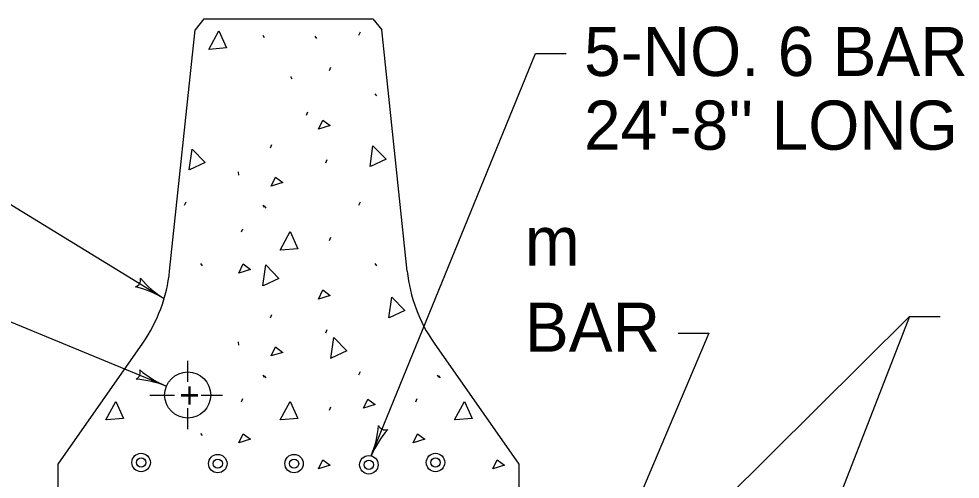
# Model space of a CAD drawing. Extents: x 1007 to 1035.5, y 1000.5 to 1021.5.
# Drawn here: x 1028.039 to 1031.867, y 1010.829 to 1012.703 of the extents above; entities that cross this region are included whole.
import ezdxf

# ---------------------------------------------------------------- set-up
doc = ezdxf.new("R2010")
doc.units = 0
for name, color, linetype in [('1', 7, 'Continuous'), ('2', 7, 'Continuous'), ('Level 1', 7, 'Continuous'), ('Level 3', 7, 'Continuous')]:
    doc.layers.add(name, color=color, linetype=linetype)

msp = doc.modelspace()

# ---------------------------------------------------------------- linework, layer by layer
at = {"layer": '1'}
for p, q in [((1027.9616, 1011.4863), (1028.6388, 1011.2071)), ((1028.7255, 1011.2254), (1028.7255, 1011.3104)), ((1028.571, 1011.1713), (1028.6714, 1011.1713)), ((1028.7795, 1011.1713), (1028.8664, 1011.1713)), ((1028.7255, 1011.0323), (1028.7255, 1011.1173))]:
    msp.add_line(p, q, dxfattribs=at)
msp.add_circle((1028.7254, 1011.1713), 0.0938, dxfattribs=at)
at = {"layer": '2'}
msp.add_line((1029.4713, 1010.9236), (1030.1396, 1012.5611), dxfattribs=at)
for centre, radius, start, end in [((1028.5027, 1011.6413), 0.0313, 287.2216, 9.3383), ((1028.4248, 1011.2303), 0.3909, 58.447, 77.1158), ((1028.8339, 1011.8966), 0.3909, 219.7941, 238.4409), ((1028.4248, 1011.2303), 0.3909, 58.4348, 58.447), ((1028.5014, 1011.2638), 0.0313, 296.3643, 18.481), ((1028.7878, 1011.5685), 0.3909, 228.9369, 247.5836), ((1028.4897, 1010.8456), 0.3909, 67.5897, 86.2585), ((1028.4897, 1010.8456), 0.3909, 67.5775, 67.5897), ((1029.1112, 1011.0757), 0.3909, 337.1006, 355.7693), ((1029.5292, 1011.0606), 0.0313, 205.8752, 287.9919), ((1029.8314, 1010.7715), 0.3909, 138.4477, 157.0944), ((1029.1112, 1011.0757), 0.3909, 337.0883, 337.1006)]:
    msp.add_arc(centre, radius, start, end, dxfattribs=at)
at = {"layer": 'Level 1'}
for centre, radius in [((1028.536, 1010.8966), 0.0375), ((1028.8477, 1010.892), 0.0375), ((1029.158, 1010.892), 0.0375), ((1029.462, 1010.8873), 0.0375), ((1029.7331, 1010.8966), 0.0375), ((1028.536, 1010.8966), 0.0187), ((1028.8477, 1010.892), 0.0187), ((1029.158, 1010.892), 0.0187), ((1029.462, 1010.8873), 0.0187), ((1029.7331, 1010.8966), 0.0187)]:
    msp.add_circle(centre, radius, dxfattribs=at)
at = {"layer": 'Level 3'}
for p, q in [((1028.7911, 1012.7026), (1028.7552, 1012.6581)), ((1028.7911, 1012.7026), (1029.4786, 1012.7026)), ((1029.4786, 1012.7026), (1029.5145, 1012.6581)), ((1028.6518, 1011.6757), (1028.7552, 1012.6581)), ((1029.4217, 1012.636), (1029.4276, 1012.6492)), ((1029.6179, 1011.6757), (1029.5145, 1012.6581)), ((1029.031, 1012.636), (1029.0369, 1012.6271)), ((1029.243, 1012.6317), (1029.2489, 1012.6229)), ((1030.1396, 1012.5611), (1030.2646, 1012.5611)), ((1029.3018, 1012.4922), (1029.3077, 1012.5055)), ((1029.1429, 1012.4678), (1029.1488, 1012.4589)), ((1029.4868, 1012.3975), (1029.4927, 1012.3886)), ((1029.208, 1012.3107), (1029.214, 1012.3241)), ((1029.062, 1012.177), (1029.068, 1012.1903)), ((1029.287, 1012.1162), (1029.293, 1012.1296)), ((1028.93, 1012.0791), (1028.9315, 1012.0658)), ((1027.9687, 1011.9692), (1028.6294, 1011.5635)), ((1028.7127, 1011.9446), (1028.7186, 1011.9579)), ((1029.4217, 1011.9446), (1029.4276, 1011.9579)), ((1029.031, 1011.9446), (1029.0369, 1011.9357)), ((1029.0369, 1011.9412), (1029.0428, 1011.9323)), ((1028.9436, 1011.8349), (1028.9495, 1011.8482)), ((1029.3018, 1011.8008), (1029.3077, 1011.8141)), ((1028.7779, 1011.7061), (1028.7838, 1011.6972)), ((1029.4868, 1011.7061), (1029.4927, 1011.6972)), ((1029.062, 1011.4856), (1029.068, 1011.4989)), ((1031.6605, 1011.4905), (1030.5428, 1010.3806)), ((1031.6605, 1011.4905), (1031.2788, 1010.5098)), ((1031.6605, 1011.4905), (1031.7855, 1011.4905)), ((1029.287, 1011.4249), (1029.293, 1011.4382)), ((1030.8453, 1011.4233), (1030.423, 1010.4285)), ((1030.7203, 1011.4233), (1030.8453, 1011.4233)), ((1028.5422, 1011.3828), (1028.1974, 1010.8901)), ((1028.93, 1011.3877), (1028.9315, 1011.3744)), ((1029.7275, 1011.3828), (1030.0724, 1010.8901)), ((1029.4217, 1011.2532), (1029.4276, 1011.2666)), ((1029.031, 1011.2532), (1029.0369, 1011.2443)), ((1029.0369, 1011.2499), (1029.0428, 1011.241)), ((1029.7399, 1011.2532), (1029.7459, 1011.2443)), ((1029.7459, 1011.2499), (1029.7518, 1011.241)), ((1028.9436, 1011.1435), (1028.9495, 1011.1568)), ((1029.6525, 1011.1435), (1029.6585, 1011.1568)), ((1029.3018, 1011.1095), (1029.3077, 1011.1228)), ((1028.7779, 1011.0147), (1028.7838, 1011.0059)), ((1028.1974, 1010.8901), (1028.1974, 1010.7026)), ((1028.5439, 1010.9025), (1028.5439, 1010.9025)), ((1028.8505, 1010.9025), (1028.8505, 1010.9025)), ((1029.7701, 1010.9025), (1029.7701, 1010.9025)), ((1029.7701, 1010.9025), (1029.7701, 1010.9025)), ((1030.0724, 1010.8901), (1030.0724, 1010.7026))]:
    msp.add_line(p, q, dxfattribs=at)
for points in [[(1028.8119, 1012.578), (1028.8518, 1012.6535), (1028.8829, 1012.5839), (1028.8133, 1012.578)], [(1029.2577, 1012.2532), (1029.2755, 1012.2902), (1029.305, 1012.268), (1029.2577, 1012.2532)], [(1029.467, 1012.101), (1029.4788, 1012.1856), (1029.5318, 1012.1308), (1029.4685, 1012.1015)], [(1028.7317, 1012.0877), (1028.7435, 1012.1723), (1028.7965, 1012.1176), (1028.7331, 1012.0882)], [(1029.065, 1012.0216), (1029.0828, 1012.0586), (1029.1124, 1012.0363), (1029.065, 1012.0216)], [(1029.102, 1011.7609), (1029.142, 1011.8364), (1029.173, 1011.7668), (1029.1035, 1011.7609)], [(1028.9333, 1011.6676), (1028.951, 1011.7046), (1028.9806, 1011.6824), (1028.9333, 1011.6676)], [(1029.0312, 1011.6158), (1029.043, 1011.7005), (1029.096, 1011.6457), (1029.0326, 1011.6163)], [(1029.2577, 1011.5618), (1029.2755, 1011.5988), (1029.305, 1011.5766), (1029.2577, 1011.5618)], [(1029.5434, 1011.4851), (1029.5551, 1011.5697), (1029.6081, 1011.515), (1029.5448, 1011.4856)], [(1029.3072, 1011.3206), (1029.319, 1011.4052), (1029.372, 1011.3505), (1029.3086, 1011.3211)], [(1029.065, 1011.3302), (1029.0828, 1011.3672), (1029.1124, 1011.345), (1029.065, 1011.3302)], [(1029.4406, 1011.1173), (1029.4585, 1011.1543), (1029.488, 1011.1321), (1029.4406, 1011.1173)], [(1028.393, 1011.0696), (1028.433, 1011.145), (1028.4641, 1011.0755), (1028.3945, 1011.0696)], [(1029.102, 1011.0696), (1029.142, 1011.145), (1029.173, 1011.0755), (1029.1035, 1011.0696)], [(1029.811, 1011.0696), (1029.851, 1011.145), (1029.882, 1011.0755), (1029.8125, 1011.0696)], [(1028.9333, 1010.9763), (1028.951, 1011.0133), (1028.9806, 1010.9911), (1028.9333, 1010.9763)], [(1029.6422, 1010.9763), (1029.66, 1011.0133), (1029.6895, 1010.9911), (1029.6422, 1010.9763)], [(1029.2577, 1010.8705), (1029.2755, 1010.9075), (1029.305, 1010.8853), (1029.2577, 1010.8705)], [(1029.9666, 1010.8705), (1029.9845, 1010.9075), (1030.014, 1010.8853), (1029.9666, 1010.8705)]]:
    msp.add_lwpolyline(points, dxfattribs=at)
for centre, start, end in [((1028.0302, 1011.7412), 325.008, 353.9908), ((1030.2395, 1011.7412), 186.0092, 214.992)]:
    msp.add_arc(centre, 0.625, start, end, dxfattribs=at)

# ---------------------------------------------------------------- texts
at = {"layer": '1'}
msp.add_text('+', height=0.105, dxfattribs=at).set_placement((1028.6915, 1011.1188))
at = {"layer": 'Level 3'}
for s, p in [('5-NO. 6 BARS', (1030.3373, 1012.4698)), ("24'-8'' LONG", (1030.3373, 1012.1698)), ('m', (1030.0966, 1011.6972)), ('BAR', (1030.0966, 1011.3472))]:
    msp.add_text(s, height=0.2, dxfattribs=at).set_placement(p)

doc.saveas('drawing.dxf')
